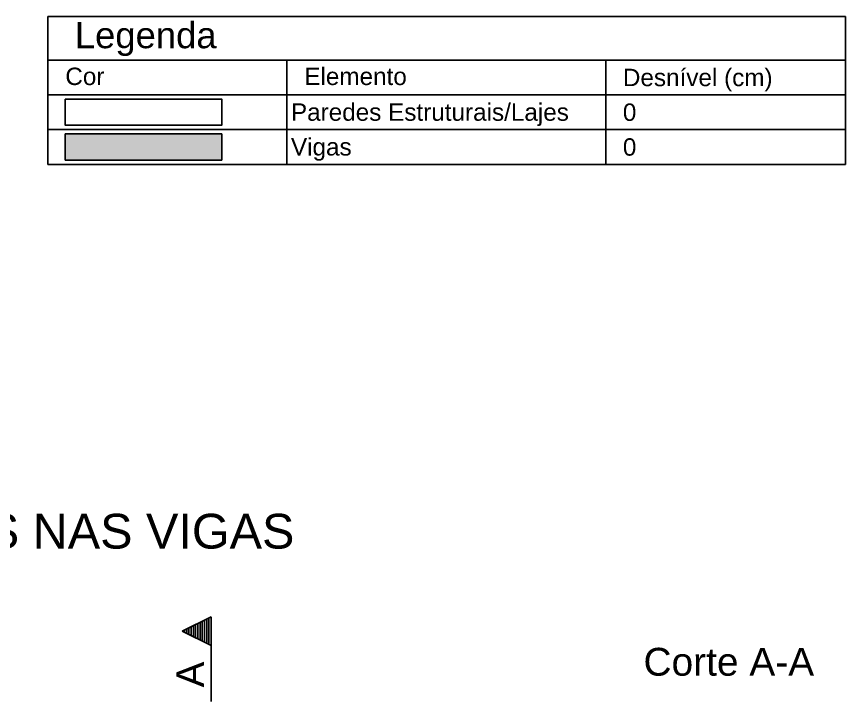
# Model space of a CAD drawing. Extents: x 0 to 119, y 0 to 84.
# Drawn here: x 19.59 to 29.13, y 28.52 to 36.4 of the extents above; entities that cross this region are included whole.
import ezdxf

# ---------------------------------------------------------------- set-up
doc = ezdxf.new("R2010")
doc.units = 0
doc.header["$MEASUREMENT"] = 0
for name, color, linetype in [('15', 12, 'CONTINUOUS'), ('25', 130, 'CONTINUOUS'), ('3', 7, 'CONTINUOUS')]:
    doc.layers.add(name, color=color, linetype=linetype)
doc.styles.add('TQS_ARIAL', font='arial.ttf')

msp = doc.modelspace()

# ---------------------------------------------------------------- linework, layer by layer
at = {"layer": '25', "color": 130, "linetype": 'Continuous'}
msp.add_lwpolyline([(20.155655, 35.046114), (21.955655, 35.046114), (21.955655, 34.746114), (20.155655, 34.746114), (20.155655, 35.046114)], dxfattribs=at)
for points in [[(20.155655, 35.046114), (21.955655, 35.046114), (21.955655, 34.746114)], [(20.155655, 35.046114), (21.955655, 34.746114), (20.155655, 34.746114)], [(20.155655, 35.046114), (20.155655, 34.746114), (20.155655, 35.046114)]]:
    msp.add_solid(points, dxfattribs=at)
at = {"layer": '3', "color": 7, "linetype": 'Continuous'}
for p, q in [((19.955655, 36.396114), (19.955655, 35.496114)), ((19.955655, 36.396114), (29.133887, 36.396114)), ((29.133887, 36.396114), (29.133887, 35.496114)), ((19.955655, 35.896114), (29.133887, 35.896114)), ((22.705655, 35.896114), (22.705655, 35.496114)), ((26.375964, 35.896114), (26.375964, 35.496114)), ((26.375964, 35.896114), (26.375964, 35.496114)), ((19.955655, 35.496114), (29.133887, 35.496114)), ((19.955655, 35.096114), (19.955655, 35.496114)), ((22.705655, 35.496114), (22.705655, 35.096114)), ((26.375964, 35.496114), (26.375964, 35.096114)), ((26.375964, 35.496114), (26.375964, 35.096114)), ((29.133887, 35.496114), (29.133887, 35.096114)), ((19.955655, 35.096114), (29.133887, 35.096114)), ((19.955655, 35.096114), (29.133887, 35.096114)), ((19.955655, 35.096114), (29.133887, 35.096114)), ((19.955655, 35.096114), (29.133887, 35.096114)), ((19.955655, 35.096114), (29.133887, 35.096114)), ((19.955655, 35.096114), (29.133887, 35.096114)), ((19.955655, 34.696114), (19.955655, 35.096114)), ((22.705655, 35.096114), (22.705655, 34.696114)), ((26.375964, 35.096114), (26.375964, 34.696114)), ((26.375964, 35.096114), (26.375964, 34.696114)), ((29.133887, 35.096114), (29.133887, 34.696114)), ((19.955655, 34.696114), (29.133887, 34.696114)), ((19.955655, 34.696114), (29.133887, 34.696114)), ((21.833748, 29.491692), (21.501547, 29.325593)), ((21.832356, 29.489433), (21.504672, 29.325593)), ((21.808194, 29.478916), (21.808194, 29.172269)), ((21.832355, 29.489433), (21.832355, 28.517948)), ((21.833748, 28.517948), (21.833748, 29.491692)), ((21.629317, 29.389477), (21.629317, 29.261707)), ((21.65487, 29.402254), (21.65487, 29.248931)), ((21.680425, 29.41503), (21.680425, 29.236153)), ((21.705979, 29.427808), (21.705979, 29.223377)), ((21.731532, 29.440584), (21.731532, 29.2106)), ((21.757086, 29.453362), (21.757086, 29.197823)), ((21.782641, 29.466139), (21.782641, 29.185046)), ((21.501547, 29.325593), (21.832356, 29.160188)), ((21.504673, 29.325593), (21.832355, 29.16175)), ((21.527101, 29.338369), (21.527101, 29.310197)), ((21.552655, 29.351146), (21.552655, 29.300038)), ((21.578209, 29.363923), (21.578209, 29.287261)), ((21.603763, 29.3767), (21.603763, 29.274484))]:
    msp.add_line(p, q, dxfattribs=at)
for points in [[(20.155655, 35.446114), (21.955655, 35.446114), (21.955655, 35.146114), (20.155655, 35.146114), (20.155655, 35.446114)], [(20.155655, 35.046114), (21.955655, 35.046114), (21.955655, 34.746114), (20.155655, 34.746114), (20.155655, 35.046114)]]:
    msp.add_lwpolyline(points, dxfattribs=at)

# ---------------------------------------------------------------- texts
at = {"layer": '15', "color": 12, "linetype": 'Continuous', "style": 'TQS_ARIAL'}
msp.add_text('DETALHE PARA FUROS NAS VIGAS', height=0.4, dxfattribs=at).set_placement((13.260508, 30.276193))
at = {"layer": '3', "color": 7, "linetype": 'Continuous', "style": 'TQS_ARIAL'}
for s, height, p in [('Legenda', 0.3, (20.265166, 36.032054)), ('Cor', 0.2, (20.155655, 35.608614)), ('Elemento', 0.2, (22.905655, 35.608614)), (' Desnível (cm)', 0.2, (26.495105, 35.596011)), ('Paredes Estruturais/Lajes', 0.2, (22.752464, 35.197604)), (' 0', 0.2, (26.495105, 35.196011)), ('Vigas', 0.2, (22.752464, 34.797604)), (' 0', 0.2, (26.495105, 34.796011)), ('Corte A-A', 0.320323, (26.809817, 28.813808))]:
    msp.add_text(s, height=height, dxfattribs=at).set_placement(p)
msp.add_text('A', height=0.320323, rotation=90, dxfattribs=at).set_placement((21.753667, 28.678109))

doc.saveas('drawing.dxf')
